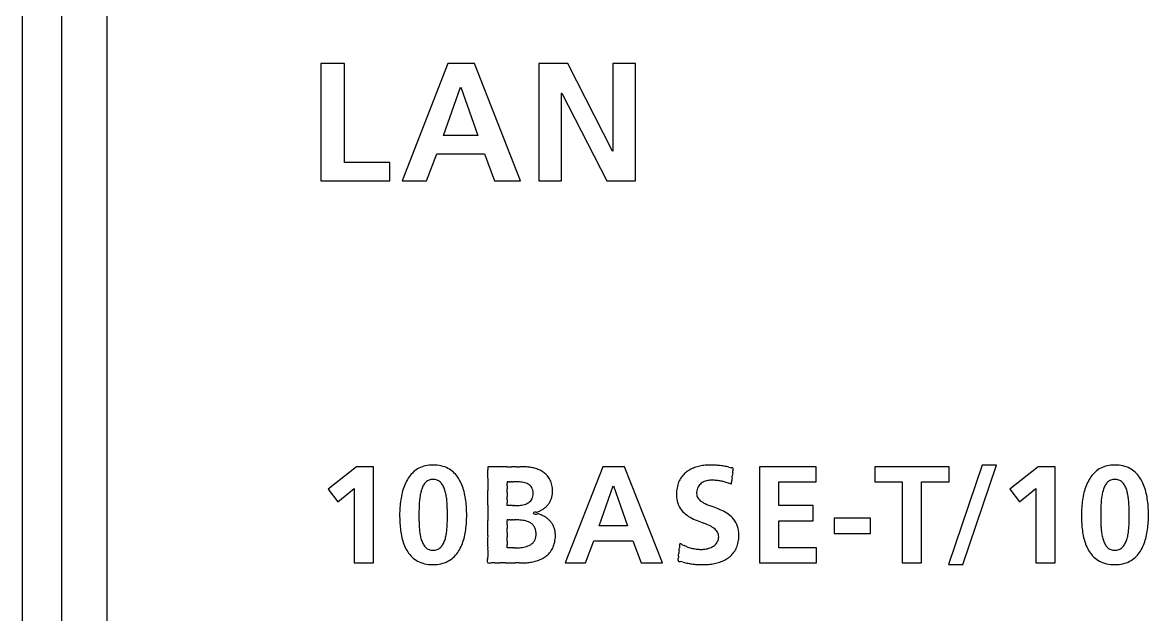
# Model space of a CAD drawing. Extents: x 147 to 432, y 261 to 358.
# Drawn here: x 178.01 to 195.27, y 308.93 to 318.01 of the extents above; entities that cross this region are included whole.
import ezdxf

# ---------------------------------------------------------------- set-up
doc = ezdxf.new("R2010")
doc.units = 0
doc.header["$MEASUREMENT"] = 0
doc.layers.get('0').update_dxf_attribs({"linetype": 'CONTINUOUS'})

msp = doc.modelspace()

# ---------------------------------------------------------------- linework, layer by layer
at = {"color": 7, "linetype": 'Continuous'}
for p, q in [((182.94139, 317.38062), (182.58034, 317.38062)), ((182.58034, 317.38062), (182.58034, 315.5809)), ((182.94139, 315.8646), (182.94139, 317.38062)), ((184.52871, 317.38062), (183.82729, 315.5809)), ((184.9361, 317.38062), (184.52871, 317.38062)), ((185.64251, 315.5809), (184.9361, 317.38062)), ((186.36736, 317.38062), (185.92381, 317.38062)), ((185.92381, 317.38062), (185.92381, 315.5809)), ((187.05311, 316.03479), (186.36736, 317.38062)), ((187.05827, 317.38062), (187.05827, 316.03479)), ((187.40382, 317.38062), (187.05827, 317.38062)), ((187.40382, 315.5809), (187.40382, 317.38062)), ((184.46187, 316.27716), (184.72232, 317.01975)), ((184.72749, 317.01975), (184.98794, 316.27716)), ((186.26935, 315.5809), (186.26935, 316.9269)), ((186.26935, 316.9269), (186.27452, 316.9269)), ((186.27452, 316.9269), (186.96285, 315.5809)), ((184.98794, 316.27716), (184.46187, 316.27716)), ((184.20126, 315.5809), (184.35853, 315.99345)), ((184.35853, 315.99345), (185.0882, 315.99345)), ((185.0882, 315.99345), (185.24288, 315.5809)), ((187.05827, 316.03479), (187.05311, 316.03479)), ((183.64022, 315.8646), (182.94139, 315.8646)), ((183.64022, 315.5809), (183.64022, 315.8646)), ((182.58034, 315.5809), (183.64022, 315.5809)), ((183.82729, 315.5809), (184.20126, 315.5809)), ((185.24288, 315.5809), (185.64251, 315.5809)), ((185.92381, 315.5809), (186.26935, 315.5809)), ((186.96285, 315.5809), (187.40382, 315.5809)), ((183.12432, 311.19753), (182.69265, 310.85061)), ((183.38649, 311.19753), (183.12432, 311.19753)), ((183.38649, 309.72096), (183.38649, 311.19753)), ((185.1397, 311.19753), (185.1397, 311.14949)), ((185.156502, 311.19753), (185.1397, 311.19753)), ((185.345889, 311.19753), (185.156502, 311.19753)), ((186.90428, 311.19753), (186.3286, 309.72096)), ((187.23845, 311.19753), (186.90428, 311.19753)), ((187.81792, 309.72096), (187.23845, 311.19753)), ((190.17643, 311.19753), (189.30482, 311.19753)), ((189.30482, 311.19753), (189.30482, 309.72096)), ((190.17643, 310.96499), (190.17643, 311.19753)), ((192.21455, 311.19753), (191.07216, 311.19753)), ((191.07216, 311.19753), (191.07216, 310.96499)), ((192.71926, 311.22302), (192.20318, 309.69547)), ((192.21455, 310.96499), (192.21455, 311.19753)), ((192.42332, 309.69547), (192.9394, 311.22302)), ((192.9394, 311.22302), (192.71926, 311.22302)), ((193.57846, 311.19753), (193.14679, 310.85061)), ((193.84063, 311.19753), (193.57846, 311.19753)), ((193.84063, 309.72096), (193.84063, 311.19753)), ((185.43598, 310.963068), (185.437319, 310.96499)), ((188.87487, 310.92675), (188.878233, 310.956432)), ((189.6011, 310.60084), (189.6011, 310.96499)), ((189.6011, 310.96499), (190.17643, 310.96499)), ((191.07216, 310.96499), (191.49521, 310.96499)), ((191.49521, 310.96499), (191.49521, 309.72096)), ((191.79149, 309.72096), (191.79149, 310.96499)), ((191.79149, 310.96499), (192.21455, 310.96499)), ((182.69265, 310.85061), (182.84079, 310.65803)), ((182.84079, 310.65803), (183.09056, 310.86129)), ((183.09056, 310.86129), (183.09056, 309.72096)), ((186.849453, 310.292394), (187.063093, 310.901519)), ((187.067333, 310.901519), (187.280973, 310.292394)), ((193.14679, 310.85061), (193.29493, 310.65803)), ((193.29493, 310.65803), (193.5447, 310.86129)), ((193.5447, 310.86129), (193.5447, 309.72096)), ((185.43598, 310.60084), (185.43598, 310.612327)), ((185.502035, 310.60084), (185.43598, 310.60084)), ((190.12786, 310.60084), (189.6011, 310.60084)), ((190.12786, 310.3683), (190.12786, 310.60084)), ((185.43598, 310.378783), (185.437613, 310.38104)), ((187.280973, 310.292394), (186.849453, 310.292394)), ((189.6011, 309.95351), (189.6011, 310.3683)), ((189.6011, 310.3683), (190.12786, 310.3683)), ((191.00739, 310.40654), (190.45101, 310.40654)), ((190.45101, 310.40654), (190.45101, 310.17365)), ((191.00739, 310.17365), (191.00739, 310.40654)), ((190.45101, 310.17365), (191.00739, 310.17365)), ((185.43598, 309.95351), (185.43598, 309.966996)), ((185.512416, 309.95351), (185.43598, 309.95351)), ((186.63556, 309.72096), (186.76441, 310.05927)), ((186.76441, 310.05927), (187.36317, 310.05927)), ((187.36317, 310.05927), (187.48995, 309.72096)), ((190.18091, 309.95351), (189.6011, 309.95351)), ((190.18091, 309.72096), (190.18091, 309.95351)), ((183.09056, 309.72096), (183.38649, 309.72096)), ((185.490264, 309.72096), (185.563343, 309.72096)), ((186.3286, 309.72096), (186.63556, 309.72096)), ((187.48995, 309.72096), (187.81792, 309.72096)), ((189.30482, 309.72096), (190.18091, 309.72096)), ((191.49521, 309.72096), (191.79149, 309.72096)), ((192.20318, 309.69547), (192.42332, 309.69547)), ((193.5447, 309.72096), (193.84063, 309.72096))]:
    msp.add_line(p, q, dxfattribs=at)
for points in [[(179.30553, 284.67725), (179.30553, 340.35044)], [(178.00553, 280.77723), (178.00553, 340.17723)], [(178.60553, 340.17723), (178.60553, 280.77723)]]:
    msp.add_lwpolyline(points, dxfattribs=at)
for centre, radius, start, end in [((184.284307, 310.797855), 0.426478, 124.786914, 138.169421), ((184.270718, 310.814879), 0.404747, 110.115848, 124.581969), ((184.289136, 310.757173), 0.465275, 96.143302, 109.801601), ((184.301446, 310.662873), 0.560355, 83.442314, 96.362939), ((184.313706, 310.734346), 0.487965, 70.116508, 83.91401), ((184.338373, 310.809864), 0.408568, 54.854424, 69.767519), ((184.328861, 310.799436), 0.422574, 40.752047, 54.613828), ((-1046.576878, 311.084892), 1231.71658, 359.996995, 0.003005), ((185.387567, -1382.632415), 1693.829945, 89.99859, 90.00141), ((185.469455, 750.648037), 439.450509, 269.994757, 270.005243), ((185.544492, 203.557663), 107.639873, 89.981462, 90.018538), ((185.604848, 335.03581), 23.838293, 269.938641, 270.061359), ((185.642693, 307.259115), 3.938434, 89.82083, 90.17917), ((185.652533, 310.094061), 1.103471, 87.323733, 89.871429), ((185.665061, 310.393521), 0.803754, 82.37418, 87.219068), ((185.682538, 310.516226), 0.679816, 76.51867, 82.461814), ((185.717007, 310.658658), 0.533273, 68.889745, 76.552409), ((185.758734, 310.765935), 0.418168, 59.179478, 68.929412), ((185.799136, 310.833884), 0.339115, 47.126638, 59.159694), ((188.423073, 310.809521), 0.387381, 127.331086, 138.975307), ((188.453446, 310.768985), 0.438032, 116.947354, 127.274767), ((188.489873, 310.6973), 0.518441, 108.052334, 116.945882), ((188.522627, 310.597147), 0.623814, 100.493439, 108.062003), ((188.540481, 310.505965), 0.716724, 93.848047, 100.569317), ((188.552231, 310.299221), 0.923792, 89.344276, 93.714636), ((188.551526, 309.930337), 1.292666, 87.678516, 89.500155), ((188.551582, 309.912358), 1.310627, 85.941769, 87.712791), ((188.559191, 310.020594), 1.202124, 84.034322, 85.938436), ((188.559941, 310.031951), 1.190751, 82.116757, 84.013409), ((188.591159, 310.246243), 0.974203, 79.917989, 82.206841), ((188.423054, 309.366204), 1.870116, 78.38907, 79.56713), ((188.73322, 310.832087), 0.371908, 73.88218, 79.743204), ((188.902912, 311.359332), 0.182483, 248.646669, 260.488743), ((188.878398, 311.146265), 0.03357, 44.34936, 99.670494), ((188.015097, 311.219184), 0.887384, 352.47332, 354.59711), ((189.092543, 311.125559), 0.194265, 170.041739, 177.028692), ((188.871973, 311.167823), 0.03049, 343.480899, 3.589531), ((194.738447, 310.797855), 0.426478, 124.786914, 138.169421), ((194.724858, 310.814879), 0.404747, 110.115848, 124.581969), ((194.743276, 310.757173), 0.465275, 96.143302, 109.801601), ((194.755586, 310.662873), 0.560355, 83.442314, 96.362939), ((194.767846, 310.734346), 0.487965, 70.116508, 83.91401), ((194.792513, 310.809864), 0.408568, 54.854424, 69.767519), ((194.783001, 310.799436), 0.422574, 40.752047, 54.613828), ((184.480441, 310.663676), 0.665095, 149.580112, 158.675232), ((184.349178, 310.740898), 0.512803, 138.261521, 149.594467), ((184.309595, 310.833352), 0.173961, 123.627764, 142.954416), ((184.297373, 310.846706), 0.156099, 100.906237, 122.606977), ((184.300465, 310.832409), 0.170723, 78.982621, 101.017379), ((184.303236, 310.841477), 0.161295, 57.958611, 79.333234), ((184.292583, 310.830402), 0.176363, 37.659573, 56.933385), ((184.264037, 310.74489), 0.507288, 28.995353, 40.639581), ((184.126138, 310.66827), 0.665044, 19.843125, 29.010154), ((541.345877, 310.926312), 356.20619, 179.984883, 180.015117), ((185.467374, 310.953116), 0.032933, 162.410607, 197.589393), ((185.255927, 310.92453), 0.181014, 354.091663, 5.908337), ((185.441056, 310.95619), 0.009561, 66.989172, 113.010828), ((185.451092, 311.012951), 0.048373, 262.518041, 277.481959), ((185.465425, 310.756404), 0.20874, 87.79425, 92.20575), ((185.482402, 311.799523), 0.834581, 269.386038, 270.613962), ((185.500371, 307.787147), 3.177856, 89.837272, 90.162728), ((185.517678, 322.786399), 11.821412, 269.959859, 270.040141), ((185.532672, 252.801913), 58.163078, 89.993388, 90.006612), ((185.5437, 276.547041), 34.417949, 89.992815, 90.007185), ((185.54866, 308.109357), 2.855633, 89.792122, 90.012925), ((185.55642, 309.794948), 1.170026, 87.73834, 89.872645), ((185.575941, 310.278168), 0.686413, 84.163603, 87.774755), ((185.601397, 310.523706), 0.439559, 78.733879, 84.210072), ((185.630465, 310.667853), 0.292511, 70.938225, 78.801676), ((185.66021, 310.75334), 0.201997, 60.160461, 70.993411), ((185.822543, 310.860261), 0.303859, 33.191489, 46.977221), ((185.812423, 310.855091), 0.315161, 18.678841, 32.970839), ((185.732353, 310.830203), 0.39899, 5.587414, 18.382038), ((188.437385, 310.806789), 0.400773, 151.584009, 163.890623), ((188.413712, 310.818754), 0.374259, 139.101103, 151.470454), ((188.518764, 310.802543), 0.175621, 127.1274, 139.036111), ((188.533164, 310.783171), 0.199758, 116.730508, 127.066702), ((188.550169, 310.749523), 0.237458, 108.05842, 116.743189), ((188.56485, 310.704719), 0.284606, 100.855474, 108.072544), ((188.571067, 310.675466), 0.314507, 94.546481, 100.964125), ((188.576599, 310.58553), 0.404603, 89.501865, 94.317746), ((188.576175, 310.337506), 0.652623, 86.674463, 89.653936), ((188.571839, 310.242528), 0.747694, 84.165089, 86.765006), ((188.572289, 310.249896), 0.740318, 81.517546, 84.141708), ((188.56943, 310.230073), 0.760346, 78.972793, 81.524837), ((188.567726, 310.221388), 0.769196, 76.453879, 78.97194), ((188.56599, 310.214098), 0.77669, 73.968081, 76.455367), ((188.565073, 310.210878), 0.780039, 71.500616, 73.968676), ((188.565792, 310.212935), 0.77786, 69.038597, 71.502737), ((5.353622, 331.768076), 184.700859, 353.530311, 353.54012), ((240.550694, 305.152039), 51.997422, 173.514468, 173.555963), ((174.907155, 312.629327), 14.070609, 353.454015, 353.616416), ((192.510265, 310.674003), 3.640786, 173.2339, 173.836531), ((194.934581, 310.663676), 0.665095, 149.580112, 158.675232), ((194.803318, 310.740898), 0.512803, 138.261521, 149.594467), ((194.763735, 310.833352), 0.173961, 123.627765, 142.954415), ((194.751513, 310.846706), 0.156098, 100.90622, 122.606994), ((194.754606, 310.832401), 0.17073, 78.982861, 101.017139), ((194.757377, 310.841465), 0.161307, 57.959837, 79.333774), ((194.746727, 310.830396), 0.176368, 37.660933, 56.93462), ((194.718177, 310.74489), 0.507288, 28.995353, 40.639581), ((194.580278, 310.66827), 0.665044, 19.843125, 29.010154), ((184.93089, 310.520561), 1.138628, 165.763366, 171.516552), ((184.679871, 310.585096), 0.879448, 158.631136, 165.816793), ((184.80227, 310.635277), 0.710257, 165.094731, 171.098344), ((184.54499, 310.704908), 0.443724, 156.263619, 165.238006), ((184.384264, 310.776654), 0.267717, 142.896911, 156.473453), ((184.221234, 310.775191), 0.266579, 23.976777, 37.684619), ((184.065434, 310.704222), 0.437777, 15.060142, 24.177462), ((183.815144, 310.635072), 0.69744, 9.083717, 15.203224), ((183.911599, 310.590002), 0.893412, 12.837647, 19.894194), ((183.627371, 310.524154), 1.185168, 7.44986, 12.888394), ((84.753585, 310.720158), 100.386178, 359.935977, 0.064023), ((186.235736, 310.881214), 0.800137, 178.232203, 181.767797), ((197.864194, 310.771432), 12.428248, 179.866803, 180.133197), ((182.197025, 310.828427), 3.239077, 359.50288, 0.49712), ((185.68456, 310.79612), 0.152773, 46.227756, 60.09903), ((185.694618, 310.807647), 0.137493, 30.24805, 45.931354), ((185.678813, 310.799578), 0.155214, 14.681753, 29.882165), ((185.620024, 310.784779), 0.215836, 1.759768, 14.526566), ((185.627398, 310.781336), 0.208603, 349.813224, 2.76733), ((185.779658, 310.817007), 0.352173, 346.999368, 355.746904), ((185.699651, 310.822181), 0.432344, 355.849497, 6.223605), ((188.536252, 310.77419), 0.503644, 174.260021, 188.740712), ((188.533314, 310.781071), 0.500075, 164.109449, 175.010872), ((188.497891, 310.78915), 0.156007, 175.199058, 200.426297), ((188.562152, 310.790709), 0.220021, 164.891695, 177.004536), ((188.530306, 310.799484), 0.186989, 152.315302, 164.944286), ((188.513564, 310.807524), 0.168429, 139.155878, 152.091023), ((188.566224, 310.214163), 0.776558, 66.580854, 69.035908), ((195.38503, 310.520561), 1.138628, 165.763366, 171.516552), ((195.134011, 310.585096), 0.879448, 158.631136, 165.816793), ((195.25641, 310.635277), 0.710257, 165.094731, 171.098344), ((194.99913, 310.704908), 0.443724, 156.263619, 165.238007), ((194.838404, 310.776654), 0.267717, 142.896911, 156.473452), ((194.675386, 310.775188), 0.266576, 23.97778, 37.685906), ((194.519596, 310.70422), 0.437764, 15.060806, 24.178445), ((194.269321, 310.635071), 0.697413, 9.084126, 15.203885), ((194.36574, 310.590002), 0.893412, 12.837646, 19.894194), ((194.08151, 310.524154), 1.185169, 7.449863, 12.888392), ((185.243435, 310.473666), 1.454671, 171.50573, 176.108679), ((185.684707, 310.530676), 1.599423, 175.04487, 177.781846), ((185.169015, 310.576205), 1.081727, 171.013025, 175.088098), ((183.454286, 310.575827), 1.063127, 5.01851, 9.166184), ((182.971723, 310.531911), 1.547683, 2.246585, 5.075312), ((183.285479, 310.478483), 1.530096, 3.260342, 7.485655), ((212.348389, 310.488818), 27.20895, 179.749059, 180.250941), ((347.391201, 310.665859), 161.955222, 179.992012, 180.007988), ((139.710128, 310.715489), 45.72586, 359.966104, 0.033896), ((-373.892921, 310.627803), 559.328901, 359.998415, 0.001585), ((185.51134, 18.770349), 291.830491, 89.998173, 90.001827), ((185.528819, 382.675113), 72.074273, 269.993503, 270.006497), ((185.543163, 294.334173), 16.266668, 89.978268, 90.021732), ((185.552628, 313.500098), 2.89926, 269.934874, 270.065126), ((185.55546, 311.484429), 0.883589, 270.030029, 271.640696), ((185.562257, 311.243157), 0.642221, 271.650931, 275.332068), ((185.575636, 311.105086), 0.503505, 275.276228, 279.993923), ((185.598346, 310.977823), 0.374232, 279.951015, 286.185425), ((185.626678, 310.881264), 0.273602, 286.124002, 294.362605), ((185.656812, 310.815115), 0.200913, 294.315893, 305.093789), ((185.682114, 310.778905), 0.15674, 305.136091, 318.588286), ((185.693892, 310.767748), 0.140528, 318.823254, 334.039599), ((185.682875, 310.772211), 0.152389, 334.344156, 349.500768), ((185.803526, 310.826722), 0.335465, 309.999609, 318.51859), ((185.829138, 310.80257), 0.300282, 318.734011, 328.194174), ((185.824125, 310.805725), 0.306204, 328.186787, 337.556774), ((185.814632, 310.809416), 0.316388, 337.595337, 346.914091), ((188.404166, 310.75348), 0.369945, 188.679247, 208.553806), ((188.493145, 310.798792), 0.155293, 204.374369, 232.373276), ((188.616938, 310.955057), 0.354643, 231.946341, 246.30061), ((189.090926, 311.981408), 1.485107, 245.471668, 249.456745), ((195.697575, 310.473666), 1.454671, 171.50573, 176.108679), ((196.138847, 310.530676), 1.599424, 175.04487, 177.781846), ((195.623155, 310.576205), 1.081727, 171.013025, 175.088098), ((193.908482, 310.575827), 1.063081, 5.018737, 9.166594), ((193.425942, 310.531911), 1.547614, 2.246687, 5.075542), ((193.739625, 310.478484), 1.530089, 3.260333, 7.485664), ((185.679618, 310.447064), 1.891445, 179.75627, 182.835145), ((185.386057, 310.460305), 1.597876, 175.97775, 180.186264), ((190.808847, 310.442172), 6.724389, 179.889759, 180.433318), ((190.409486, 310.46314), 6.325021, 179.483864, 180.072742), ((186.535217, 310.496827), 2.450606, 177.760692, 179.455474), ((181.924674, 310.491999), 2.595491, 0.620726, 2.220915), ((181.020531, 310.473791), 3.499789, 359.69417, 0.758435), ((180.909285, 310.434262), 3.611045, 359.318581, 0.330792), ((182.987281, 310.453892), 1.82893, 356.585838, 0.038149), ((182.93683, 310.457364), 1.879381, 359.931284, 3.298644), ((185.865301, 310.465058), 0.036206, 66.874126, 138.894534), ((185.876607, 310.524069), 0.055098, 225.545531, 296.097188), ((185.872887, 310.599951), 0.101813, 273.735779, 304.822818), ((185.896444, 310.357522), 0.117149, 57.919951, 87.84721), ((184.989477, 312.414486), 2.118811, 296.383469, 297.802025), ((185.400447, 309.219333), 1.35753, 63.276361, 65.719829), ((185.836954, 310.781958), 0.279705, 300.2181, 310.648001), ((185.866574, 310.171074), 0.298065, 50.284304, 61.036788), ((188.390329, 310.752829), 0.35753, 209.52212, 227.995716), ((188.489945, 310.866863), 0.508935, 228.253053, 241.094319), ((187.246451, 307.077724), 3.753997, 67.642534, 69.358962), ((188.320032, 309.687305), 0.932209, 60.561516, 67.657001), ((188.53091, 310.058929), 0.504924, 47.64822, 60.675108), ((188.624423, 310.16403), 0.364259, 29.028581, 47.381477), ((196.133758, 310.447064), 1.891445, 179.75627, 182.835145), ((195.840197, 310.460305), 1.597876, 175.97775, 180.186264), ((201.262987, 310.442172), 6.724389, 179.889759, 180.433318), ((200.863626, 310.46314), 6.325021, 179.483864, 180.072742), ((196.989357, 310.496827), 2.450606, 177.760692, 179.455474), ((192.378942, 310.491999), 2.595374, 0.620754, 2.221016), ((191.47484, 310.473791), 3.49963, 359.694156, 0.758469), ((191.364804, 310.434275), 3.609676, 359.318111, 0.330707), ((193.441303, 310.453891), 1.829047, 356.586103, 0.038193), ((193.390934, 310.457363), 1.879417, 359.931316, 3.298612), ((185.447158, 310.431223), 1.658491, 182.685762, 186.390078), ((186.559806, 310.410555), 2.475231, 180.445323, 182.09483), ((185.645531, 310.376718), 1.56033, 182.080347, 184.841487), ((183.01018, 310.376299), 1.509301, 355.010374, 357.865196), ((181.919163, 310.415611), 2.601025, 357.895082, 359.464839), ((183.342103, 310.432264), 1.473449, 352.241369, 356.603683), ((178.081268, 310.25468), 7.059368, 359.066828, 0.933172), ((185.471609, 310.367099), 0.037496, 161.843242, 198.156758), ((186.345276, 310.282683), 0.909758, 178.174585, 181.825415), ((185.231303, 310.333538), 0.205843, 353.899297, 6.100703), ((181.753334, 310.220709), 3.682794, 359.486675, 0.513325), ((185.442172, 310.37021), 0.01175, 67.169245, 112.830755), ((185.454415, 310.439992), 0.059451, 262.573884, 277.426116), ((185.4719, 310.124684), 0.256543, 87.810637, 92.189363), ((185.49261, 311.406801), 1.025819, 269.390665, 270.609335), ((185.514529, 306.468794), 3.912261, 89.838755, 90.161245), ((185.535642, 325.284193), 14.903156, 269.961159, 270.038841), ((185.553933, 159.974181), 150.406859, 89.996881, 90.003119), ((185.567385, 293.65001), 16.731031, 89.981971, 90.018029), ((185.573264, 308.733583), 1.647457, 89.592705, 90.021354), ((185.579649, 309.564948), 0.816067, 86.299505, 89.626026), ((185.595491, 309.801125), 0.579361, 81.731125, 86.355509), ((185.62057, 309.971708), 0.406945, 75.382689, 81.771254), ((185.650057, 310.083729), 0.291108, 66.854216, 75.434352), ((185.679518, 310.152499), 0.216293, 55.74406, 66.869585), ((185.701515, 310.185359), 0.176752, 42.214074, 55.641981), ((185.706548, 310.190942), 0.169275, 27.453394, 41.959233), ((185.682276, 310.179326), 0.196171, 13.432832, 27.195576), ((185.837721, 310.130629), 0.347632, 41.901735, 50.88558), ((185.863699, 310.155353), 0.311786, 31.816871, 41.708492), ((185.86218, 310.154426), 0.313565, 21.959072, 31.814446), ((185.862521, 310.154539), 0.313207, 11.912997, 21.963225), ((188.724234, 311.28659), 0.989622, 240.965913, 247.638496), ((190.564025, 315.755477), 5.822403, 247.626122, 248.73524), ((188.010961, 309.188511), 1.22339, 63.974215, 68.850337), ((188.4038, 309.982036), 0.337997, 49.388194, 64.792097), ((188.606029, 310.160914), 0.381904, 8.556557, 28.098245), ((195.901298, 310.431223), 1.658491, 182.685762, 186.390078), ((197.013946, 310.410555), 2.475231, 180.445323, 182.09483), ((196.099671, 310.376718), 1.56033, 182.080347, 184.841487), ((193.464434, 310.376317), 1.509196, 355.009347, 357.86437), ((192.373884, 310.415628), 2.600454, 357.894239, 359.464341), ((193.79618, 310.432261), 1.473512, 352.241847, 356.60397), ((185.005003, 310.381677), 1.21357, 186.388784, 191.552437), ((184.702759, 310.318904), 0.904878, 191.490867, 198.374307), ((185.135786, 310.332712), 1.04869, 184.796328, 188.936635), ((184.778139, 310.275429), 0.686487, 188.850657, 194.974103), ((184.530138, 310.207984), 0.429482, 194.830551, 203.98441), ((184.079278, 310.208999), 0.424468, 335.563611, 344.848184), ((183.837872, 310.276117), 0.675027, 344.70509, 350.938765), ((183.486555, 310.333659), 1.031022, 350.85566, 355.068484), ((183.930408, 310.323473), 0.874487, 339.650351, 346.792318), ((183.658247, 310.388344), 1.15427, 346.74408, 352.282981), ((186.866659, 310.040131), 1.729827, 176.699903, 183.300097), ((199.566701, 310.153793), 14.130761, 179.862461, 180.137539), ((133.446266, 310.088113), 51.989723, 359.965, 0.035), ((185.701773, 310.149101), 0.177846, 335.316013, 349.938543), ((185.612498, 310.163125), 0.267803, 1.664304, 13.336163), ((185.633782, 310.159767), 0.246659, 350.258298, 2.587718), ((185.817634, 310.146645), 0.35876, 2.58043, 11.666791), ((185.707429, 310.141642), 0.469079, 350.442513, 2.584791), ((188.510416, 310.107618), 0.173265, 22.531478, 49.120798), ((188.524367, 310.119303), 0.155997, 354.489508, 20.530381), ((188.522836, 310.117477), 0.157358, 340.61789, 355.204685), ((188.510826, 310.133111), 0.478055, 343.681943, 354.915216), ((188.485057, 310.141169), 0.50447, 354.26306, 8.729929), ((195.459143, 310.381677), 1.21357, 186.388784, 191.552437), ((195.156899, 310.318904), 0.904878, 191.490867, 198.374307), ((195.589926, 310.332712), 1.04869, 184.796328, 188.936635), ((195.232279, 310.275429), 0.686487, 188.850657, 194.974103), ((194.984278, 310.207984), 0.429482, 194.830551, 203.98441), ((194.533419, 310.20901), 0.424473, 335.562436, 344.846952), ((194.292023, 310.27613), 0.675024, 344.703865, 350.937596), ((193.940736, 310.333675), 1.030991, 350.854492, 355.067455), ((194.384555, 310.323463), 0.87448, 339.650852, 346.792857), ((194.112376, 310.388336), 1.154282, 346.744616, 352.283453), ((184.474613, 310.242457), 0.664266, 198.319761, 207.488411), ((184.330135, 310.167077), 0.501306, 207.46744, 219.331243), ((184.37669, 310.138704), 0.261123, 203.781865, 217.567306), ((184.306917, 310.084976), 0.173061, 217.551902, 236.915302), ((184.296766, 310.074607), 0.158858, 237.941281, 259.382902), ((184.300441, 310.091327), 0.17597, 259.209869, 280.790131), ((184.303788, 310.079676), 0.163902, 280.403279, 301.53166), ((184.295032, 310.087943), 0.175556, 302.556548, 321.850112), ((184.228188, 310.140375), 0.26051, 321.863113, 335.756295), ((184.2679, 310.171808), 0.503363, 318.863176, 330.493727), ((184.135833, 310.246685), 0.65518, 330.483186, 339.699215), ((184.761908, 309.867559), 0.384779, 349.064604, 10.935396), ((369.577014, 310.029845), 184.141035, 179.991752, 180.008248), ((-450.513881, 309.985166), 635.949861, 359.998363, 0.001637), ((185.523184, 19.076674), 290.876836, 89.997879, 90.002121), ((185.54341, 381.79227), 71.838761, 269.992457, 270.007543), ((185.560007, 293.739996), 16.213515, 89.97477, 90.02523), ((185.57096, 312.843294), 2.889787, 269.924392, 270.075608), ((185.574175, 310.835288), 0.881778, 270.038905, 271.817878), ((185.581288, 310.603836), 0.650218, 271.838381, 275.829872), ((185.595083, 310.474127), 0.519778, 275.769423, 280.776925), ((185.619245, 310.348678), 0.392024, 280.7361, 287.256846), ((185.649347, 310.252738), 0.291473, 287.200682, 295.692055), ((185.680974, 310.187292), 0.218786, 295.658931, 306.579234), ((185.706661, 310.152369), 0.175434, 306.63934, 319.999482), ((185.716809, 310.142993), 0.161635, 320.23307, 335.057234), ((185.822761, 310.102456), 0.347504, 323.029226, 337.457667), ((185.749928, 310.129647), 0.425204, 337.836127, 351.085642), ((197.059037, 308.960551), 9.036475, 173.960595, 174.237533), ((183.463293, 310.408445), 4.636156, 353.844223, 354.353905), ((189.270848, 309.846334), 1.198587, 173.271358, 174.92677), ((187.827406, 310.024913), 0.255969, 351.429946, 356.768182), ((188.117359, 310.011389), 0.034404, 166.688431, 181.509696), ((188.085233, 309.980563), 0.03877, 33.533446, 92.000021), ((188.182765, 310.09891), 0.116826, 236.067347, 254.825777), ((187.700869, 308.806068), 1.263447, 67.33813, 69.071052), ((188.375226, 310.459621), 0.522477, 248.962228, 253.161032), ((188.467342, 310.741112), 0.81861, 252.697446, 255.377963), ((188.427669, 310.595076), 0.66729, 255.508716, 258.794944), ((188.425799, 310.582997), 0.655078, 258.750064, 262.093056), ((188.422044, 310.558798), 0.630593, 262.128516, 265.596045), ((188.416716, 310.477178), 0.548805, 265.496302, 269.47615), ((188.415777, 310.32775), 0.399375, 269.414861, 274.828437), ((188.417471, 310.290983), 0.362599, 275.050755, 281.266506), ((188.417707, 310.29381), 0.365327, 281.143681, 287.45224), ((188.431451, 310.250672), 0.320052, 287.421014, 294.623455), ((188.454247, 310.201579), 0.265926, 294.56561, 303.091107), ((188.483085, 310.157608), 0.213342, 303.050073, 313.412903), ((188.510354, 310.12875), 0.173638, 313.420773, 325.902161), ((188.527476, 310.116792), 0.152756, 326.015917, 340.282924), ((188.618522, 310.099353), 0.364898, 317.881696, 330.612465), ((188.600465, 310.10847), 0.385107, 330.748923, 343.453212), ((194.928753, 310.242457), 0.664266, 198.319761, 207.488411), ((194.784275, 310.167077), 0.501306, 207.46744, 219.331243), ((194.83083, 310.138704), 0.261123, 203.781865, 217.567307), ((194.761057, 310.084976), 0.173062, 217.551904, 236.9153), ((194.750906, 310.074607), 0.158858, 237.941272, 259.382911), ((194.754581, 310.091328), 0.175971, 259.209913, 280.790087), ((194.757928, 310.07968), 0.163906, 280.403257, 301.53128), ((194.74917, 310.087949), 0.175562, 302.556092, 321.849203), ((194.682326, 310.140383), 0.260518, 321.86219, 335.755105), ((194.722053, 310.1718), 0.503351, 318.863269, 330.494067), ((194.589986, 310.246675), 0.655167, 330.483532, 339.699715), ((184.263386, 310.11354), 0.415745, 219.454579, 233.74265), ((184.255764, 310.106444), 0.40552, 234.018076, 249.404672), ((184.33785, 310.11012), 0.410151, 290.004913, 304.752047), ((184.329524, 310.119091), 0.422272, 304.986273, 318.749601), ((185.195731, 309.759351), 0.066178, 147.851913, 212.148087), ((185.671104, 310.49469), 0.77297, 276.324576, 281.8552), ((185.701725, 310.350353), 0.625421, 281.826353, 288.947162), ((185.743126, 310.231059), 0.499147, 288.898495, 297.976478), ((185.788388, 310.145946), 0.402748, 297.970083, 309.340219), ((185.820706, 310.105479), 0.350964, 309.447602, 322.836655), ((188.092699, 309.755025), 0.036412, 164.886578, 183.311549), ((188.084331, 309.783381), 0.041363, 227.426263, 284.03019), ((187.828317, 309.801244), 0.232151, 350.897825, 357.300303), ((189.11283, 309.699621), 1.056519, 173.122296, 175.075832), ((183.981388, 310.269175), 4.106495, 353.806497, 354.391631), ((188.074968, 309.574256), 0.170105, 68.897647, 83.454326), ((188.268253, 310.206258), 0.491378, 254.412033, 259.074563), ((188.516667, 310.267053), 0.562533, 286.803894, 295.510849), ((188.56285, 310.170345), 0.455363, 295.507058, 305.837447), ((188.601859, 310.115688), 0.388214, 305.893173, 317.742809), ((194.717526, 310.11354), 0.415745, 219.454579, 233.74265), ((194.709904, 310.106444), 0.40552, 234.018078, 249.404671), ((194.791995, 310.110121), 0.410152, 290.004634, 304.751862), ((194.783674, 310.119086), 0.422265, 304.986107, 318.749675), ((184.284247, 310.191312), 0.494993, 249.77408, 263.892373), ((184.299368, 310.287368), 0.592132, 263.426489, 276.344897), ((184.313541, 310.185091), 0.488924, 276.018736, 289.676128), ((185.156077, 309.7576), 0.037255, 243.922148, 259.573131), ((185.168746, 309.86133), 0.141706, 262.126521, 277.873479), ((185.218825, 309.019447), 0.702183, 87.496854, 92.503146), ((185.287501, 312.708007), 2.987289, 269.270994, 270.729006), ((185.366942, 297.853207), 11.867826, 89.799966, 90.200034), ((185.44932, 357.395212), 47.67427, 269.950793, 270.049207), ((185.591564, 268.744835), 40.976135, 89.96054, 90.03946), ((185.63577, 316.847538), 7.126596, 269.871476, 270.128524), ((185.650656, 311.014909), 1.293949, 270.048743, 271.632163), ((185.660964, 310.571617), 0.850547, 271.78855, 276.432617), ((189.162535, 314.239258), 4.622172, 257.665108, 258.137152), ((188.405136, 310.664752), 0.968331, 258.516594, 260.731934), ((188.409237, 310.682737), 0.986742, 260.66508, 262.876122), ((188.405748, 310.661692), 0.965427, 262.9267, 265.301934), ((188.418749, 310.824157), 1.128411, 265.319699, 267.517634), ((188.429816, 311.074789), 1.379288, 267.509272, 269.498086), ((188.431737, 310.850336), 1.154866, 269.305243, 273.352809), ((188.447479, 310.559211), 0.86332, 273.439811, 279.649248), ((188.474194, 310.406923), 0.70871, 279.583618, 286.821947), ((194.738387, 310.191312), 0.494993, 249.774073, 263.892379), ((194.753508, 310.28738), 0.592145, 263.426553, 276.344835), ((194.767682, 310.185104), 0.488937, 276.018589, 289.675849)]:
    msp.add_arc(centre, radius, start, end, dxfattribs=at)

doc.saveas('drawing.dxf')
